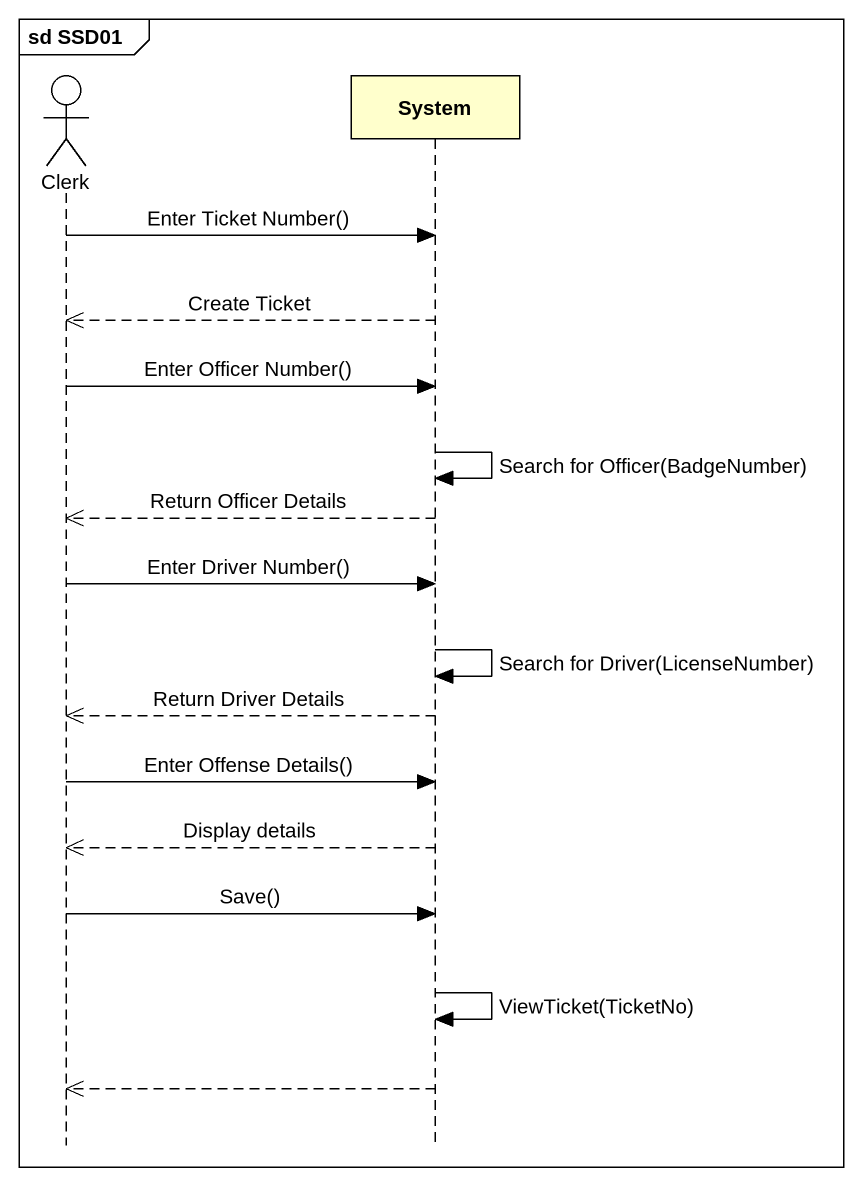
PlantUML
@startuml
mainframe sd SSD01
hide footbox
actor Clerk
participant System

Clerk -> System : Enter Ticket Number()
System -->> Clerk : Create Ticket
Clerk -> System : Enter Officer Number()
System -> System : Search for Officer(BadgeNumber)
System -->> Clerk : Return Officer Details
Clerk -> System : Enter Driver Number()
System -> System : Search for Driver(LicenseNumber)
System -->> Clerk : Return Driver Details
Clerk -> System : Enter Offense Details()
System -->> Clerk : Display details
Clerk -> System : Save()
System -> System : ViewTicket(TicketNo)
System -->> Clerk
@enduml
